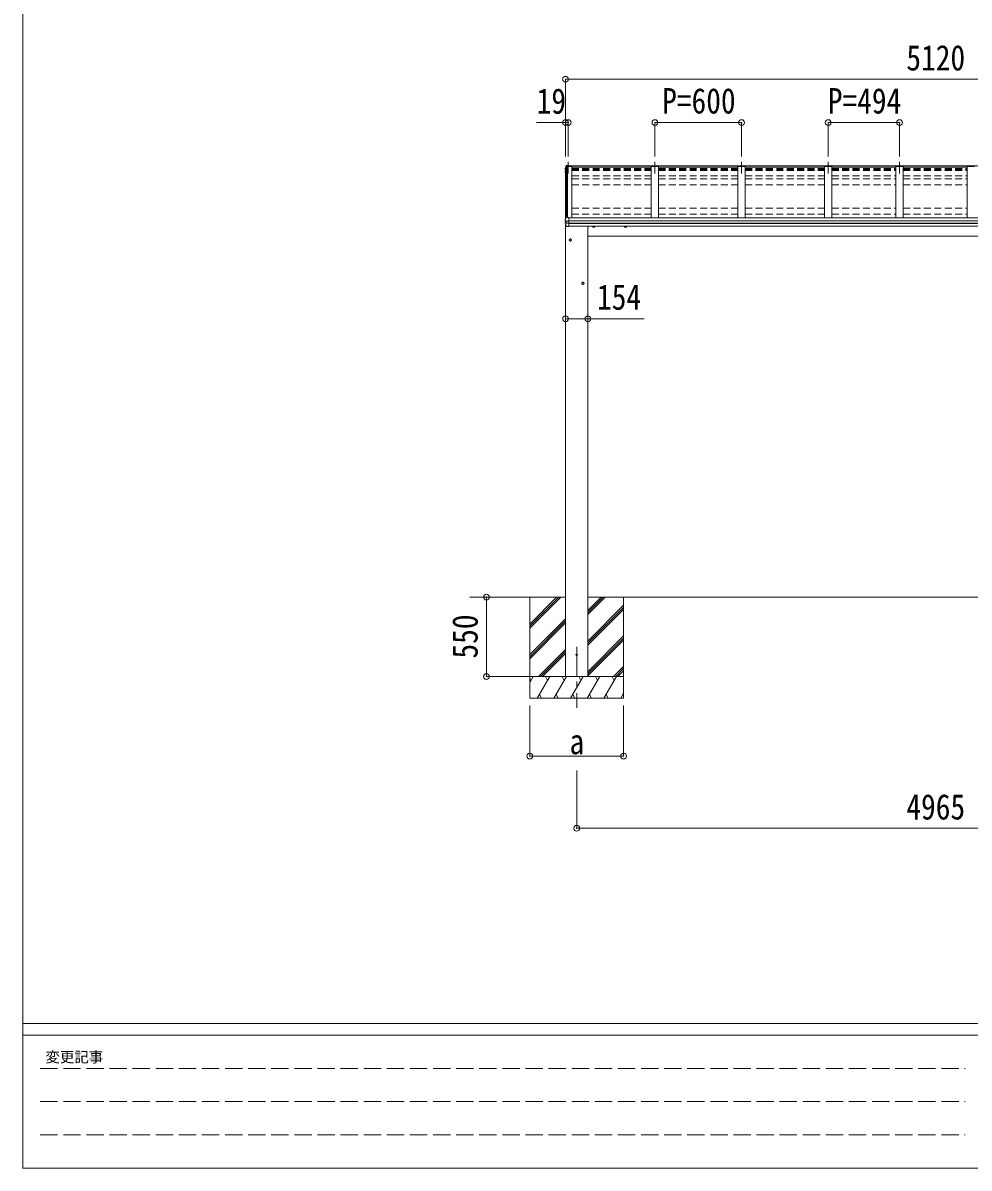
# Model space of a CAD drawing. Units: millimetres at full size, sheet at 1:40; some dimension numbers follow another scale. Extents: x -11243 to 11243, y -7760 to 7760.
# Drawn here: x -11243 to -4691, y -7760 to 167 of the extents above; entities that cross this region are included whole.
import ezdxf
from ezdxf.enums import TextEntityAlignment as Align

# ---------------------------------------------------------------- set-up
doc = ezdxf.new("R2010")
doc.units = ezdxf.units.MM
doc.header["$LTSCALE"] = 40
doc.header["$PDMODE"] = 32
doc.header["$PDSIZE"] = 40
for name, pattern in [('CHAIN1', [8, 5, -1, 1, -1]), ('DASHED1', [1.8, 1.2, -0.6]), ('DASHED3', [4, 3, -1])]:
    doc.linetypes.add(name, pattern=pattern)
for name, color, linetype, lineweight in [('0-0_0', 7, 'Continuous', 9), ('0-1_本体', 5, 'CHAIN1', 9), ('0-3_ELV2', 4, 'Continuous', 9), ('0-6_OTH_LINE', 6, 'Continuous', 9), ('F-0_240', 7, 'Continuous', 9)]:
    doc.layers.add(name, color=color, linetype=linetype, lineweight=lineweight)
doc.styles.add('ＭＳ ゴシック', font='')
doc.styles.get('ＭＳ ゴシック').set_extended_font_data('MS Gothic')

msp = doc.modelspace()

# ---------------------------------------------------------------- linework, layer by layer
at = {"layer": '0-0_0'}
for p, q in [((-7485.01, -3807.74), (-8148.37, -3807.74)), ((-7733.01, -3807.74), (-7733.01, -4507.74)), ((-7733.01, -3993.72), (-7547.03, -3807.74)), ((-7733.01, -4007.86), (-7532.89, -3807.74)), ((-7733.01, -4022), (-7518.75, -3807.74)), ((-7733.01, -3809.87), (-7730.88, -3807.74)), ((-2520.01, -3807.74), (-7331.01, -3807.74)), ((-7331.01, -3928.37), (-7210.38, -3807.74)), ((-7331.01, -3914.23), (-7224.52, -3807.74)), ((-7331.01, -3900.08), (-7238.67, -3807.74)), ((-7331.01, -4112.21), (-7083.01, -3864.22)), ((-7331.01, -4126.36), (-7083.01, -3878.36)), ((-7083.01, -3807.74), (-7083.01, -4507.74)), ((-7733.01, -4205.85), (-7485.01, -3957.85)), ((-7331.01, -4140.5), (-7083.01, -3892.5)), ((-7733.01, -4219.99), (-7485.01, -3971.99)), ((-7733.01, -4234.13), (-7485.01, -3986.13)), ((-7331.01, -4324.35), (-7083.01, -4076.35)), ((-7331.01, -4338.49), (-7083.01, -4090.49)), ((-7331.01, -4352.63), (-7083.01, -4104.63)), ((-7672.77, -4357.74), (-7485.01, -4169.98)), ((-7658.63, -4357.74), (-7485.01, -4184.12)), ((-7644.49, -4357.74), (-7485.01, -4198.26)), ((-7083.01, -4357.74), (-7733.01, -4357.74)), ((-7733.01, -4397.83), (-7709.86, -4357.74)), ((-7681, -4507.74), (-7594.39, -4357.74)), ((-7609.4, -4383.72), (-7624.4, -4357.74)), ((-7565.53, -4507.74), (-7478.92, -4357.74)), ((-7493.93, -4383.72), (-7508.93, -4357.74)), ((-7450.06, -4507.74), (-7363.45, -4357.74)), ((-7378.45, -4383.72), (-7393.46, -4357.74)), ((-7334.59, -4507.74), (-7247.98, -4357.74)), ((-7262.98, -4383.72), (-7277.98, -4357.74)), ((-7219.12, -4507.74), (-7132.51, -4357.74)), ((-7162.51, -4357.74), (-7147.51, -4383.72)), ((-7152.27, -4357.74), (-7083.01, -4288.48)), ((-7138.13, -4357.74), (-7083.01, -4302.62)), ((-7123.99, -4357.74), (-7083.01, -4316.76)), ((-7724.86, -4383.72), (-7733.01, -4369.6)), ((-7733.01, -4507.74), (-7083.01, -4507.74)), ((-7666, -4481.76), (-7651, -4507.74)), ((-7550.53, -4481.76), (-7535.53, -4507.74)), ((-7435.06, -4481.76), (-7420.06, -4507.74)), ((-7319.59, -4481.76), (-7304.59, -4507.74)), ((-7204.12, -4481.76), (-7189.12, -4507.74)), ((-7103.65, -4507.74), (-7083.01, -4472)), ((-7088.65, -4481.76), (-7083.01, -4491.52))]:
    msp.add_line(p, q, dxfattribs=at)
at = {"layer": '0-0_0', "linetype": 'DASHED1'}
msp.add_line((-7485.01, -4357.74), (-7331.01, -4357.74), dxfattribs=at)
at = {"layer": '0-1_本体'}
for p, q in [((-7466.51, -794.75), (-7466.51, -874.01)), ((-6866.51, -794.75), (-6866.51, -874.01)), ((-6266.51, -794.75), (-6266.51, -874.01)), ((-5666.51, -794.75), (-5666.51, -874.01)), ((-5172.51, -794.75), (-5172.51, -874.01)), ((-7408.01, -4151.79), (-7408.01, -4572.87))]:
    msp.add_line(p, q, dxfattribs=at)
at = {"layer": '0-3_ELV2'}
for p, q in [((-7488.38, -860.61), (-7488.39, -860.75)), ((-7488.39, -860.75), (-7488.39, -864.8)), ((-7488.36, -860.43), (-7488.38, -860.61)), ((-7488.35, -860.42), (-7488.36, -860.48)), ((-7488.22, -865.44), (-7486.75, -867.98)), ((-7487.98, -841.65), (-7487.99, -841.75)), ((-7487.99, -841.75), (-7487.99, -841.81)), ((-7487.99, -841.81), (-7487.99, -845.82)), ((-7487.91, -841.31), (-7487.98, -841.59)), ((-7487.98, -841.59), (-7487.98, -841.65)), ((-7484.56, -832.37), (-7487.91, -841.31)), ((-7487.01, -842.87), (-7487.91, -845.39)), ((-7485.51, -863.17), (-7487.34, -863.53)), ((-7486.1, -840.35), (-7487.01, -842.87)), ((-7486.94, -847.1), (-7485.51, -847.37)), ((-7486.75, -867.98), (-7485.51, -870.11)), ((-7485.51, -859.16), (-7486.65, -859.3)), ((-7486.37, -864.86), (-7485.51, -864.7)), ((-7485.17, -837.83), (-7486.1, -840.35)), ((-7485.51, -845.5), (-7486.08, -845.39)), ((-7485.51, -845.85), (-7486.08, -845.74)), ((-7485.51, -844.47), (-7485.51, -1188.75)), ((-7484.22, -835.32), (-7485.17, -837.83)), ((-7480.32, -821.76), (-7484.56, -832.37)), ((-7483.27, -832.82), (-7484.22, -835.32)), ((-7482.3, -830.31), (-7483.27, -832.82)), ((-7481.32, -827.82), (-7482.3, -830.31)), ((-7480.32, -825.33), (-7481.32, -827.82)), ((-7477.71, -824.21), (-7478.83, -824.27)), ((-7478.51, -826.23), (-7478.51, -1174.23)), ((-7463.51, -822.21), (-7477.71, -823.01)), ((-7477.71, -823.01), (-7477.71, -824.21)), ((-7477.35, -825.48), (-7477.71, -823.01)), ((-7463.51, -819.78), (-7477.67, -820.55)), ((-7477.49, -825.35), (-7477.49, -825.7)), ((-7477.41, -825.91), (-7477.49, -825.35)), ((-7466.51, -824.88), (-7477.35, -825.48)), ((-7477.35, -825.48), (-7477.35, -825.91)), ((-7477.35, -825.86), (-7466.51, -825.86)), ((-7472.81, -1179.6), (-7472.81, -825.92)), ((-7466.51, -822.64), (-2384.51, -822.64)), ((-7466.51, -825.92), (-7466.51, -822.64)), ((-7466.51, -822.64), (-7463.51, -822.64)), ((-7466.51, -822.64), (-7466.51, -825.86)), ((-7463.51, -822.64), (-7463.51, -819.78)), ((-7441.51, -825.92), (-7441.51, -1182.18)), ((-7441.51, -831.32), (-6891.51, -831.32)), ((-6891.51, -825.92), (-6891.51, -1182.18)), ((-6841.51, -825.92), (-6891.51, -825.92)), ((-6841.51, -825.92), (-6841.51, -1182.18)), ((-6841.51, -831.32), (-6291.51, -831.32)), ((-6291.51, -825.92), (-6291.51, -1182.18)), ((-6241.51, -825.92), (-6291.51, -825.92)), ((-6241.51, -825.92), (-6241.51, -1182.18)), ((-6241.51, -831.32), (-5691.51, -831.32)), ((-5691.51, -825.92), (-5691.51, -1182.18)), ((-5641.51, -825.92), (-5691.51, -825.92)), ((-5641.51, -825.92), (-5641.51, -1182.18)), ((-5641.51, -831.32), (-5197.51, -831.32)), ((-5197.51, -825.92), (-5197.51, -1182.18)), ((-5147.51, -825.92), (-5197.51, -825.92)), ((-5147.51, -825.92), (-5147.51, -1182.18)), ((-5147.51, -831.32), (-4703.51, -831.32)), ((-4703.51, -825.92), (-4703.51, -1182.18)), ((-4653.51, -825.92), (-4703.51, -825.92)), ((-7485.18, -1187.86), (-7486.15, -1190.47)), ((-7484.21, -1185.25), (-7485.18, -1187.86)), ((-7483.21, -1182.66), (-7484.21, -1185.25)), ((-7482.21, -1180.06), (-7483.21, -1182.66)), ((-7481.19, -1177.48), (-7482.21, -1180.06)), ((-7480.15, -1174.9), (-7481.19, -1177.48)), ((-7477.51, -1174.18), (-7479.28, -1174.27)), ((-7477.51, -1179.83), (-7477.51, -1174.18)), ((-7463.51, -1179.15), (-7477.51, -1179.83)), ((-7463.51, -1242.63), (-7463.51, -1179.15)), ((-7463.51, -1182.18), (-2387.51, -1182.18)), ((-7488.56, -1221.09), (-7488.56, -1214.56)), ((-7488.08, -1195.91), (-7488.09, -1196.03)), ((-7488.09, -1202.54), (-7488.09, -1196.03)), ((-7488.03, -1195.7), (-7488.08, -1195.91)), ((-7487.1, -1193.08), (-7488.03, -1195.7)), ((-7480.51, -1212.18), (-7487.75, -1213.58)), ((-7487.22, -1203.53), (-7487.28, -1203.52)), ((-7487.22, -1203.53), (-7487.21, -1203.53)), ((-7485.98, -1203.71), (-7487.21, -1203.53)), ((-7486.15, -1190.47), (-7487.1, -1193.08)), ((-7479.96, -1204.47), (-7486.34, -1203.67)), ((-7484.74, -1203.76), (-7485.98, -1203.71)), ((-7485.51, -1203.78), (-7485.51, -1213.15)), ((-7485.01, -1227.24), (-7485.01, -4357.74)), ((-7480.51, -1204.4), (-7480.51, -1218.19)), ((-7479.96, -1204.46), (-7479.71, -1204.49)), ((-7479.71, -1204.49), (-7479.57, -1204.51)), ((-7463.51, -1204.46), (-7478.31, -1204.56)), ((-7463.51, -1218.32), (-7478.31, -1218.12)), ((-7475.89, -1241.53), (-7475.88, -1241.55)), ((-7463.51, -1242.63), (-7475.1, -1242)), ((-7463.51, -1201.7), (-2387.51, -1201.7)), ((-7463.51, -1202.61), (-2387.51, -1202.61)), ((-7463.51, -1219.84), (-2387.51, -1219.84)), ((-7463.51, -1221.81), (-2387.51, -1221.81)), ((-7463.51, -1239.83), (-2387.51, -1239.83)), ((-7331.01, -1239.83), (-7331.01, -4357.74)), ((-7297.01, -1243.78), (-7297.01, -1239.83)), ((-7290.51, -1247.53), (-7297.01, -1243.78)), ((-7290.51, -1247.53), (-7284.01, -1243.78)), ((-7284.01, -1243.78), (-7284.01, -1239.83)), ((-7077.02, -1243.78), (-7077.02, -1239.83)), ((-7070.52, -1247.53), (-7077.02, -1243.78)), ((-7070.52, -1247.53), (-7064.02, -1243.78)), ((-7064.02, -1243.78), (-7064.02, -1239.83)), ((-7458.51, -1331.27), (-7452.01, -1327.52)), ((-7458.51, -1338.78), (-7458.51, -1331.27)), ((-7452.01, -1342.53), (-7458.51, -1338.78)), ((-7445.51, -1331.27), (-7452.01, -1327.52)), ((-7452.01, -1342.53), (-7445.51, -1338.78)), ((-7445.51, -1338.78), (-7445.51, -1331.27)), ((-7331.01, -1307.74), (-2520.01, -1307.74)), ((-7371.51, -1631.27), (-7365.01, -1627.52)), ((-7371.51, -1638.78), (-7371.51, -1631.27)), ((-7365.01, -1642.53), (-7371.51, -1638.78)), ((-7358.51, -1631.27), (-7365.01, -1627.52)), ((-7365.01, -1642.53), (-7358.51, -1638.78)), ((-7358.51, -1638.78), (-7358.51, -1631.27))]:
    msp.add_line(p, q, dxfattribs=at)
at = {"layer": '0-3_ELV2', "linetype": 'DASHED1'}
for p, q in [((-7441.51, -841.44), (-6891.51, -841.44)), ((-7441.51, -846.28), (-6891.51, -846.28)), ((-7441.51, -847.82), (-6891.51, -847.82)), ((-7441.51, -849.78), (-6891.51, -849.78)), ((-7441.51, -853.55), (-6891.51, -853.55)), ((-6841.51, -841.44), (-6291.51, -841.44)), ((-6841.51, -846.28), (-6291.51, -846.28)), ((-6841.51, -847.82), (-6291.51, -847.82)), ((-6841.51, -849.78), (-6291.51, -849.78)), ((-6841.51, -853.55), (-6291.51, -853.55)), ((-6241.51, -841.44), (-5691.51, -841.44)), ((-6241.51, -846.28), (-5691.51, -846.28)), ((-6241.51, -847.82), (-5691.51, -847.82)), ((-6241.51, -849.78), (-5691.51, -849.78)), ((-6241.51, -853.55), (-5691.51, -853.55)), ((-5641.51, -841.44), (-5197.51, -841.44)), ((-5641.51, -846.28), (-5197.51, -846.28)), ((-5641.51, -847.82), (-5197.51, -847.82)), ((-5641.51, -849.78), (-5197.51, -849.78)), ((-5641.51, -853.55), (-5197.51, -853.55)), ((-5147.51, -841.44), (-4703.51, -841.44)), ((-5147.51, -846.28), (-4703.51, -846.28)), ((-5147.51, -847.82), (-4703.51, -847.82)), ((-5147.51, -849.78), (-4703.51, -849.78)), ((-5147.51, -853.55), (-4703.51, -853.55)), ((-7441.51, -890.86), (-6891.51, -890.86)), ((-7441.51, -912.01), (-6891.51, -912.01)), ((-6841.51, -890.86), (-6291.51, -890.86)), ((-6841.51, -912.01), (-6291.51, -912.01)), ((-6241.51, -890.86), (-5691.51, -890.86)), ((-6241.51, -912.01), (-5691.51, -912.01)), ((-5641.51, -890.86), (-5197.51, -890.86)), ((-5641.51, -912.01), (-5197.51, -912.01)), ((-5147.51, -890.86), (-4703.51, -890.86)), ((-5147.51, -912.01), (-4703.51, -912.01)), ((-7441.51, -954.53), (-6891.51, -954.53)), ((-6841.51, -954.53), (-6291.51, -954.53)), ((-6241.51, -954.53), (-5691.51, -954.53)), ((-5641.51, -954.53), (-5197.51, -954.53)), ((-5147.51, -954.53), (-4703.51, -954.53)), ((-7441.51, -1114.8), (-6891.51, -1114.8)), ((-7441.51, -1157.31), (-6891.51, -1157.31)), ((-6841.51, -1114.8), (-6291.51, -1114.8)), ((-6841.51, -1157.31), (-6291.51, -1157.31)), ((-6241.51, -1114.8), (-5691.51, -1114.8)), ((-6241.51, -1157.31), (-5691.51, -1157.31)), ((-5641.51, -1114.8), (-5197.51, -1114.8)), ((-5641.51, -1157.31), (-5197.51, -1157.31)), ((-5147.51, -1114.8), (-4703.51, -1114.8)), ((-5147.51, -1157.31), (-4703.51, -1157.31))]:
    msp.add_line(p, q, dxfattribs=at)
at = {"layer": '0-3_ELV2'}
for points in [[(-7485.51, -844.47), (-7478.39, -825.92), (-7441.51, -825.92)], [(-7478.69, -825.76), (-7477.49, -825.7), (-7477.71, -824.21)]]:
    msp.add_lwpolyline(points, dxfattribs=at)
for centre, radius in [((-7452.01, -1335.03), 8.5), ((-7452.01, -1335.03), 7.7), ((-7452.01, -1335.03), 6.5), ((-7365.01, -1635.03), 8.5), ((-7365.01, -1635.03), 7.7), ((-7365.01, -1635.03), 6.5), ((-7408.01, -4207.74), 5)]:
    msp.add_circle(centre, radius, dxfattribs=at)
for centre, radius, start, end in [((-7487.09, -864.8), 1.3, 100.8784, 209.72862), ((-7487.09, -860.71), 1.3, 99.76805, 169.97457), ((-7486.69, -845.82), 1.3, 160.55137, 259.11062), ((-7486.64, -861.63), 2.32, 92.65141, 119.69627), ((-7486.31, -865.15), 0.299, 100.87832, 209.80871), ((-7053.75, -616.54), 499.04, 209.85327, 210.09589), ((-7053.75, -616.89), 499.04, 209.85327, 210.09589), ((-7486.02, -845.45), 0.299, 160.48478, 259.11069), ((-7016.58, -1012.32), 498.52, 158.04646, 160.43093), ((-7486.02, -845.1), 0.3, 212.93591, 259.04607), ((-7478.74, -825.97), 1.7, 92.9577, 157.99775), ((-7478.09, -823.13), 2.62, 80.76, 148.16555), ((-7478.67, -826.06), 0.3, 92.95769, 158.00506), ((-7479.23, -1175.27), 1, 92.95955, 157.94622), ((-7487.56, -1214.56), 0.998, 100.914, 179.94879), ((-7487.56, -1221.09), 1, 180, 210.67851), ((-7093.61, -987.39), 459.05, 210.67556, 213.61643), ((-7487.09, -1202.54), 1, 180, 258.54639), ((-7480.85, -1201.84), 16.37, 271.41275, 274.51688), ((-7475.05, -1241), 1, 213.61937, 266.89265), ((-7290.51, -1240.03), 8.5, 178.68482, 1.31518), ((-7290.51, -1240.03), 7.7, 178.54815, 1.45185), ((-7290.51, -1240.03), 6.5, 178.27991, 1.72009), ((-7070.52, -1240.03), 8.5, 178.68472, 1.31528), ((-7070.52, -1240.03), 7.7, 178.54804, 1.45196), ((-7070.52, -1240.03), 6.5, 178.27976, 1.72024)]:
    msp.add_arc(centre, radius, start, end, dxfattribs=at)
for centre, major_axis, ratio, start_param, end_param in [((-7479.51, -1218), (1, 0.195), 0.067217, 3.1284981, 3.4826308), ((-7479.67, -1196.94), (9.96, -2.12), 0.734427, 4.8771941, 5.0024979), ((-7479.67, -1225.72), (9.97, 1.96), 0.736539, 1.29146, 1.4167637)]:
    msp.add_ellipse(centre, major_axis=major_axis, ratio=ratio, start_param=start_param, end_param=end_param, dxfattribs=at)
at = {"layer": '0-6_OTH_LINE'}
for p, q in [((-7485.51, -222.64), (-2365.51, -222.64)), ((-7485.51, -222.64), (-7485.51, -758.11)), ((-7485.51, -522.64), (-7685.73, -522.64)), ((-7466.51, -522.64), (-7485.51, -522.64)), ((-7485.51, -522.64), (-7485.51, -758.11)), ((-7466.51, -522.64), (-7466.51, -758.11)), ((-6866.51, -522.64), (-6866.51, -758.11)), ((-6866.51, -522.64), (-6266.51, -522.64)), ((-6266.51, -522.64), (-6266.51, -758.11)), ((-5666.51, -522.64), (-5172.51, -522.64)), ((-5666.51, -522.64), (-5666.51, -758.11)), ((-5172.51, -522.64), (-5172.51, -758.11)), ((-7485.01, -1880.42), (-7331.01, -1880.42)), ((-8033.01, -3807.74), (-7734.01, -3807.74)), ((-8033.01, -4357.74), (-8033.01, -3807.74)), ((-8033.01, -4357.74), (-7734.01, -4357.74)), ((-7733.01, -4907.72), (-7733.01, -4557.74)), ((-7083.01, -4907.72), (-7083.01, -4557.74)), ((-7733.01, -4907.72), (-7083.01, -4907.72)), ((-7408.01, -5407.74), (-7408.01, -5007.74)), ((-7408.01, -5407.74), (-2443.01, -5407.74))]:
    msp.add_line(p, q, dxfattribs=at)
at = {"layer": '0-6_OTH_LINE', "lineweight": 18}
msp.add_line((-7331.01, -1880.42), (-6941.81, -1880.42), dxfattribs=at)
at = {"layer": '0-6_OTH_LINE'}
for p in [(-7485.51, -222.64), (-7485.51, -522.64), (-7466.51, -522.64), (-6866.51, -522.64), (-6266.51, -522.64), (-5666.51, -522.64), (-5172.51, -522.64), (-7485.01, -1880.42), (-7331.01, -1880.42), (-8033.01, -3807.74), (-8033.01, -4357.74), (-7733.01, -4907.72), (-7083.01, -4907.72), (-7408.01, -5407.74)]:
    msp.add_point(p, dxfattribs=at)
at = {"layer": 'F-0_240', "color": 5}
for p, q in [((-11242.74, 7760), (-11242.74, -7760)), ((-11242.74, -6760), (10677.26, -6760)), ((-11242.74, -6840), (7121.58, -6840)), ((-11242.74, -7760), (10677.26, -7760))]:
    msp.add_line(p, q, dxfattribs=at)
at = {"layer": 'F-0_240', "color": 4, "linetype": 'DASHED3'}
for p, q in [((-11122.75, -7070), (-4718.42, -7070)), ((-11122.75, -7300), (-4718.42, -7300)), ((-11122.75, -7530), (-4718.42, -7530))]:
    msp.add_line(p, q, dxfattribs=at)

# ---------------------------------------------------------------- texts
at = {"layer": '0-6_OTH_LINE', "color": 7, "style": 'ＭＳ ゴシック', "width": 0.85}
for s, p in [('5120', (-5125.51, -214.64)), ('19', (-7685.41, -514.23)), ('P=600', (-6816.51, -512.64)), ('P=494', (-5669.51, -512.64)), ('154', (-7267.52, -1871)), ('a', (-7458.01, -4947.72)), ('4965', (-5125.51, -5399.74))]:
    msp.add_text(s, height=176, dxfattribs=at).set_placement(p, align=Align.BOTTOM_LEFT)
msp.add_text('550', height=176, rotation=90, dxfattribs=at).set_placement((-8041.01, -4232.74), align=Align.BOTTOM_LEFT)
at = {"layer": 'F-0_240', "style": 'ＭＳ ゴシック'}
msp.add_text('変更記事', height=73.31, dxfattribs=at).set_placement((-11086.44, -7050), align=Align.BOTTOM_LEFT)

doc.saveas('drawing.dxf')
